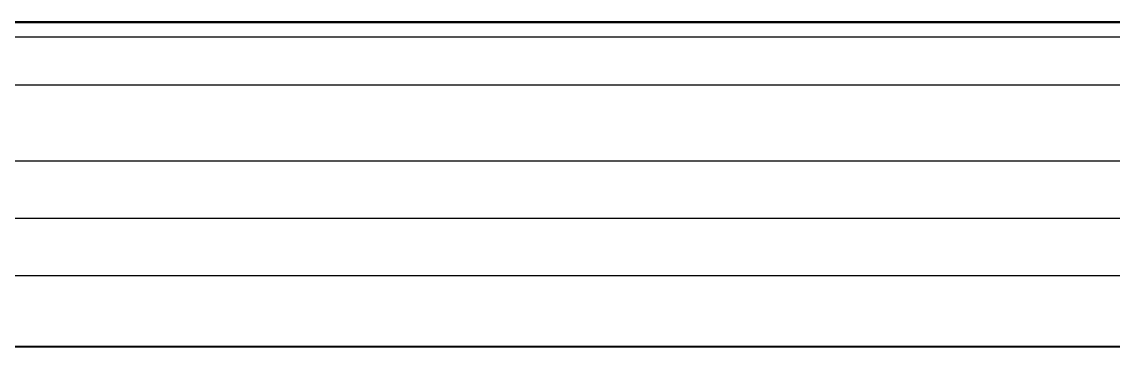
# Model space of a CAD drawing. Header units: millimetres. Extents: x 0 to 460473, y -68369 to 85219.
# Drawn here: x 264712 to 265283, y 27999 to 28170 of the extents above; entities that cross this region are included whole.
import ezdxf

# ---------------------------------------------------------------- set-up
doc = ezdxf.new("R2010")
doc.units = ezdxf.units.MM
doc.header["$LTSCALE"] = 50
for name, color, linetype in [('ha', 8, 'Continuous'), ('wall', 2, 'Continuous'), ('win', 4, 'Continuous')]:
    doc.layers.add(name, color=color, linetype=linetype)

# ---------------------------------------------------------------- blocks, each defined once
blk = doc.blocks.new('EWEDSF')
at = {"layer": 'wall', "color": 2}
for p, q in [((233274, 28169.7), (230234, 28169.7)), ((230034, 27999.7), (233434, 27999.7))]:
    blk.add_line(p, q, dxfattribs=at)
at = {"layer": 'win'}
for p, q in [((232844, 28169.2), (230324, 28169.2)), ((232834, 28096.7), (230334, 28096.7)), ((232834, 28096.7), (230334, 28096.7)), ((232834, 27999.2), (230334, 27999.2))]:
    blk.add_line(p, q, dxfattribs=at)
for points in [[(232834, 28161.7), (231504, 28161.7), (231504, 28136.7), (232834, 28136.7)], [(232834, 28066.7), (231504, 28066.7), (231504, 28036.7), (232834, 28036.7)]]:
    blk.add_lwpolyline(points, dxfattribs=at)

msp = doc.modelspace()

# ---------------------------------------------------------------- block references
at = {"layer": 'ha'}
msp.add_blockref('EWEDSF', (32991.69642986, 0), dxfattribs=at)

doc.saveas('drawing.dxf')
